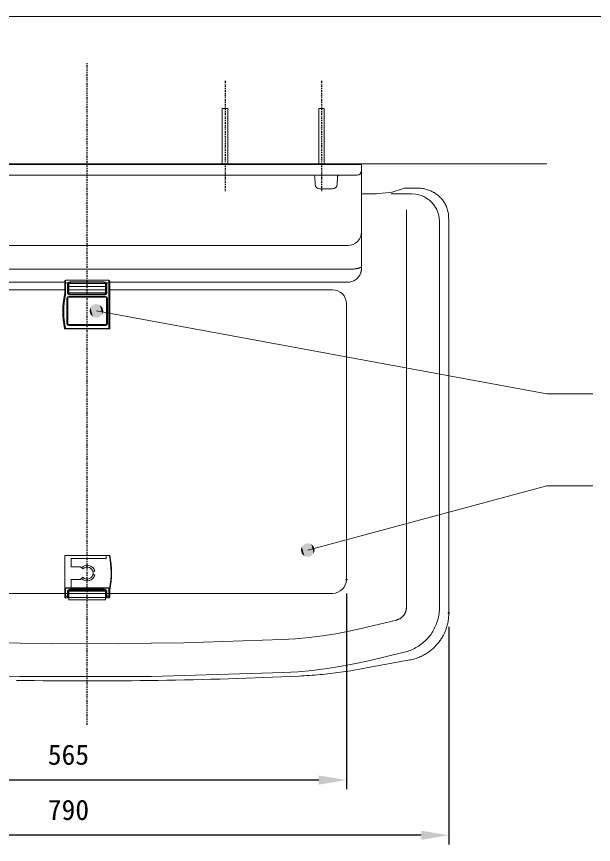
# Model space of a CAD drawing. Units: millimetres, scale not verified. Extents: x -203 to 203, y -143 to 143.
# Drawn here: x 15.3 to 78.1, y 48 to 138 of the extents above; entities that cross this region are included whole.
import ezdxf
from ezdxf.enums import TextEntityAlignment as Align

# ---------------------------------------------------------------- set-up
doc = ezdxf.new("R2010")
doc.units = ezdxf.units.MM
doc.header["$LTSCALE"] = 0.5
doc.header["$PDMODE"] = 32
doc.header["$PDSIZE"] = 0.1
doc.linetypes.add('USER2', pattern=[0.629921, 0.393701, -0.07874, 0.07874, -0.07874])
for name, color, linetype, lineweight in [('0-1_DIMENSION_LINES$02_DIMENSI', 7, 'Continuous', 25), ('0-4_図面_FORMAT$01_WAKU$OUT_LINE', 6, 'Continuous', 18), ('0-8_DIMENSION_LINES$03_LINES', 7, 'Continuous', 18), ('0-A_DIMENSION_LINES$04_SUB_LIN', 4, 'Continuous', 18), ('0-B_DIMENSION_LINES$01_CENTER_', 7, 'USER2', 25)]:
    doc.layers.add(name, color=color, linetype=linetype, lineweight=lineweight)
doc.layers.add('0-2_DEFPOINTS', color=7, linetype='Continuous')
doc.styles.add('ＭＳ ゴシック', font='')
doc.styles.get('ＭＳ ゴシック').set_extended_font_data('MS Gothic')

# ---------------------------------------------------------------- blocks, each defined once
blk = doc.blocks.new('D4')
at = {"layer": '0-1_DIMENSION_LINES$02_DIMENSI'}
for p, q in [((3664.688, 2103.294), (3664.688, 2056)), ((3658.689, 2058), (3513.317, 2058))]:
    blk.add_line(p, q, dxfattribs=at)
blk.add_solid([(3658.689, 2057), (3658.689, 2059), (3664.688, 2058)], dxfattribs=at)
at = {"layer": '0-2_DEFPOINTS'}
blk.add_point((3664.688, 2106.294), dxfattribs=at)
at = {"layer": '0-1_DIMENSION_LINES$02_DIMENSI', "style": 'ＭＳ ゴシック'}
blk.add_text('790', height=4.399, dxfattribs=at).set_placement((3577.432, 2060), align=Align.BOTTOM_LEFT)
blk = doc.blocks.new('D5')
at = {"layer": '0-1_DIMENSION_LINES$02_DIMENSI'}
for p, q in [((3529.6, 2110.592), (3529.6, 2068)), ((3642.4, 2110.592), (3642.4, 2068)), ((3636.401, 2070), (3535.6, 2070))]:
    blk.add_line(p, q, dxfattribs=at)
for points in [[(3535.6, 2071), (3535.6, 2069), (3529.6, 2070)], [(3636.401, 2069), (3636.401, 2071), (3642.4, 2070)]]:
    blk.add_solid(points, dxfattribs=at)
at = {"layer": '0-2_DEFPOINTS'}
for p in [(3529.6, 2113.592), (3642.4, 2113.592), (3529.6, 2070)]:
    blk.add_point(p, dxfattribs=at)
at = {"layer": '0-1_DIMENSION_LINES$02_DIMENSI', "style": 'ＭＳ ゴシック'}
blk.add_text('565', height=4.399, dxfattribs=at).set_placement((3577.429, 2072), align=Align.BOTTOM_LEFT)
blk = doc.blocks.new('U63')
at = {"layer": '0-1_DIMENSION_LINES$02_DIMENSI', "color": 1}
for points in [[(3632.701, 2119.25), (3632.5, 2120), (3632.701, 2120.75)], [(3633.25, 2118.701), (3632.701, 2120.75), (3633.25, 2121.299)], [(3632.701, 2119.25), (3632.701, 2120.75), (3633.25, 2118.701)], [(3634, 2118.5), (3633.25, 2121.299), (3634, 2121.5)], [(3633.25, 2118.701), (3633.25, 2121.299), (3634, 2118.5)], [(3634, 2118.5), (3634, 2121.5), (3634.75, 2118.701)], [(3634.75, 2118.701), (3634, 2121.5), (3634.75, 2121.299)], [(3634.75, 2118.701), (3634.75, 2121.299), (3635.299, 2119.25)], [(3635.299, 2119.25), (3634.75, 2121.299), (3635.299, 2120.75)], [(3635.299, 2119.25), (3635.299, 2120.75), (3635.5, 2120)]]:
    blk.add_solid(points, dxfattribs=at)
blk = doc.blocks.new('U64')
at = {"layer": '0-1_DIMENSION_LINES$02_DIMENSI', "color": 1}
for points in [[(3586.701, 2171.25), (3586.5, 2172), (3586.701, 2172.75)], [(3587.25, 2170.701), (3586.701, 2172.75), (3587.25, 2173.299)], [(3586.701, 2171.25), (3586.701, 2172.75), (3587.25, 2170.701)], [(3588, 2170.5), (3587.25, 2173.299), (3588, 2173.5)], [(3587.25, 2170.701), (3587.25, 2173.299), (3588, 2170.5)], [(3588, 2170.5), (3588, 2173.5), (3588.75, 2170.701)], [(3588.75, 2170.701), (3588, 2173.5), (3588.75, 2173.299)], [(3588.75, 2170.701), (3588.75, 2173.299), (3589.299, 2171.25)], [(3589.299, 2171.25), (3588.75, 2173.299), (3589.299, 2172.75)], [(3589.299, 2171.25), (3589.299, 2172.75), (3589.5, 2172)]]:
    blk.add_solid(points, dxfattribs=at)

msp = doc.modelspace()

# ---------------------------------------------------------------- linework, layer by layer
at = {"layer": '0-1_DIMENSION_LINES$02_DIMENSI', "color": 1, "lineweight": 18}
for points in [[(24, 106), (73, 97), (78, 97)], [(47, 80), (73, 87), (78, 87)]]:
    msp.add_lwpolyline(points, dxfattribs=at)
at = {"layer": '0-4_図面_FORMAT$01_WAKU$OUT_LINE'}
msp.add_line((198, 138), (-198, 138), dxfattribs=at)
at = {"layer": '0-8_DIMENSION_LINES$03_LINES'}
for p, q in [((-27, 122), (73, 122)), ((-6.8571, 121.92), (52.8571, 121.92)), ((23, 121.92), (22.6147, 121.92)), ((52.8452, 111.0074), (52.8571, 121.92)), ((52.3565, 120.77), (-6.3571, 120.77)), ((51.3452, 120.77), (-5.3571, 120.77)), ((48.2952, 120.77), (-2.3072, 120.77)), ((48.994, 120.77), (47.5542, 120.77)), ((50.4338, 120.77), (49.8202, 120.77)), ((47.754, 120.5805), (47.7978, 119.7438)), ((50.2341, 120.5805), (50.1903, 119.7438)), ((48.2971, 119.27), (48.994, 119.27)), ((48.2971, 119.27), (48.994, 119.27)), ((48.994, 119.27), (49.6909, 119.27)), ((48.994, 119.27), (49.6909, 119.27)), ((58.9356, 119.3487), (57.7113, 119.3487)), ((52.8452, 111.0074), (52.8452, 116.6372)), ((62.3202, 116.2179), (62.3084, 116.405)), ((-5.3571, 113.1), (51.3452, 113.1)), ((-5.3571, 113.1), (51.3452, 113.1)), ((-5.3571, 113.1), (51.3452, 113.1)), ((52.8452, 110.6335), (52.8452, 111.0074)), ((52.8452, 110.8357), (52.8452, 111.0074)), ((52.8452, 110.6335), (52.8452, 110.8357)), ((52.8452, 110.6335), (52.8452, 110.8357)), ((52.8452, 110.6335), (52.8433, 110.5468)), ((52.8434, 110.5473), (52.8452, 110.6335)), ((-5.3571, 109.12), (20.55, 109.12)), ((20.55, 109.0368), (20.55, 109.2323)), ((20.55, 107.8845), (20.55, 109.0368)), ((25.35, 109.3323), (20.65, 109.3323)), ((24.85, 109.0147), (21.15, 109.0147)), ((25.45, 109.2323), (25.45, 109.0368)), ((25.45, 109.12), (51.3452, 109.12)), ((25.45, 109.0368), (25.45, 104.1023)), ((20.55, 108.2962), (-3.6999, 108.2962)), ((20.95, 108.8124), (20.95, 108.7041)), ((20.95, 108.6727), (20.95, 108.7041)), ((20.95, 108.6727), (20.95, 108.1823)), ((20.95, 108.1736), (20.95, 108.0323)), ((25.05, 108.7041), (25.05, 108.8124)), ((25.05, 108.7041), (25.05, 108.6727)), ((25.05, 108.6727), (25.05, 108.1823)), ((25.05, 108.0323), (25.05, 108.1736)), ((49.7001, 108.2962), (25.45, 108.2962)), ((20.5395, 107.7826), (20.55, 107.8845)), ((21.15, 107.8323), (24.85, 107.8323)), ((51.2001, 76.7962), (51.2001, 106.7962)), ((20.6416, 104.0523), (20.5905, 104.0523)), ((25.35, 104.0523), (20.6416, 104.0523)), ((25.4, 104.0523), (25.35, 104.0523)), ((20.5501, 75.8462), (20.5501, 79.3962)), ((20.5501, 79.3962), (25.0501, 79.3962)), ((25.3989, 79.3962), (25.0501, 79.3962)), ((25.3989, 79.3962), (25.4501, 79.3962)), ((20.5501, 74.9962), (20.5501, 75.8462)), ((24.8501, 75.6462), (21.1501, 75.6462)), ((25.4501, 75.8462), (25.4501, 74.9962)), ((49.7001, 75.2962), (-3.6999, 75.2962)), ((20.5501, 74.8962), (20.5501, 74.9962)), ((20.8586, 74.7962), (20.6501, 74.7962)), ((20.9501, 75.4462), (20.9501, 74.9962)), ((20.9501, 74.9962), (20.9501, 74.9096)), ((21.0001, 75.2962), (21.0001, 75.5462)), ((25.0001, 75.5462), (21.0001, 75.5462)), ((21.0001, 74.8547), (21.0001, 75.2962)), ((21.0001, 74.6047), (21.0001, 74.8547)), ((25.0001, 75.2962), (25.0001, 75.5462)), ((25.0001, 74.8547), (25.0001, 75.2962)), ((25.0001, 74.6047), (25.0001, 74.8547)), ((25.3501, 74.7962), (25.1415, 74.7962)), ((25.4501, 74.9962), (25.4501, 74.8962)), ((21.0001, 74.6047), (25.0001, 74.6047)), ((52.7946, 67.0765), (58.0998, 68.0516))]:
    msp.add_line(p, q, dxfattribs=at)
for points in [[(57.185, 119.228), (56.2957, 118.9377), (56.2726, 118.9296), (56.2299, 118.9118), (56.1479, 118.8943), (55.8697, 118.8619), (54.7129, 118.7607), (54.4697, 118.7429)], [(53.3858, 118.7133), (53.1562, 118.7133), (52.9562, 118.7133), (52.9381, 118.7128), (52.92, 118.7124), (52.9019, 118.7118)], [(54.0196, 118.7227), (54.0134, 118.7226), (53.9409, 118.7205), (53.8653, 118.7187), (53.7898, 118.7172)], [(25.0501, 74.9096), (25.0501, 74.9962), (25.0501, 75.4462)]]:
    msp.add_lwpolyline(points, dxfattribs=at)
for centre, radius, start, end in [((47.5542, 120.57), 0.2, 3, 90), ((50.433, 120.5696), 0.1993, 162.31705, 176.8745), ((50.4373, 120.5684), 0.2037, 148.14258, 162.35909), ((50.4329, 120.5713), 0.1984, 133.5633, 148.18343), ((50.4325, 120.5711), 0.1983, 118.82007, 133.44162), ((50.4351, 120.5666), 0.2035, 104.6354, 118.86111), ((50.4341, 120.571), 0.1989, 90.10196, 104.67733), ((52.3565, 121.27), 0.5, 270, 0), ((48.2971, 119.77), 0.5, 183, 270), ((49.6909, 119.77), 0.5, 270, 357), ((57.7114, 118.1409), 1.2078, 92.78616, 115.83457), ((57.7113, 118.143), 1.2058, 90.00021, 92.78621), ((58.9339, 115.7979), 3.5508, 81.89003, 89.97332), ((58.9272, 115.7475), 3.6016, 73.93846, 81.89796), ((58.93, 115.7551), 3.5936, 65.96705, 73.94733), ((58.8926, 115.6713), 3.6854, 63.93044, 65.96683), ((58.9688, 115.8271), 3.5119, 61.78758, 63.93071), ((59.0456, 115.9702), 3.3495, 59.53427, 61.78779), ((59.0157, 115.9207), 3.4073, 51.39273, 59.52341), ((52.9509, 117.7467), 0.9664, 92.90817, 95.77945), ((53.3837, 138.8651), 20.1518, 270.00606, 270.38615), ((53.3743, 140.2613), 21.5481, 270.38615, 270.74557), ((53.3534, 141.865), 23.1519, 270.74557, 271.08009), ((53.508, 135.6079), 16.8929, 271.7357, 272.24505), ((53.5905, 133.5021), 14.7855, 272.24504, 272.82698), ((53.6715, 131.8629), 13.1443, 272.82698, 273.48158), ((59.082, 116.0036), 3.3012, 42.98777, 51.39273), ((59.209, 116.1188), 3.1298, 34.13481, 43.03057), ((59.2617, 116.1546), 3.0661, 29.61943, 34.13481), ((59.2967, 116.1744), 3.0258, 25.04243, 29.62081), ((59.3594, 116.203), 2.9569, 20.3624, 25.05418), ((59.3779, 116.2099), 2.9372, 14.84822, 20.3624), ((59.3847, 116.2115), 2.9302, 9.32367, 14.85118), ((59.413, 116.2161), 2.9015, 3.73328, 9.32448), ((51.9101, 115.5832), 10.4294, 2.10883, 3.4888), ((50.0662, 115.5154), 12.2745, 0.94011, 2.10831), ((46.8491, 115.4674), 15.492, 0.00006, 0.92272), ((296543.8759, 115.7822), 296481.5348, 180.00006, 180.00824), ((51.3452, 114.6), 1.5, 270, 0), ((51.3452, 110.62), 1.5, 270, 339.51517), ((51.3452, 110.62), 1.5, 270, 339.51517), ((51.3465, 110.6192), 1.4985, 339.52579, 345.40827), ((51.3455, 110.6199), 1.4997, 339.51637, 342.26213), ((51.3438, 110.6204), 1.5014, 342.26174, 345.00432), ((51.3454, 110.62), 1.4997, 345.00393, 347.74957), ((51.339, 110.6213), 1.5062, 345.40466, 351.25647), ((51.3473, 110.6195), 1.4979, 347.75252, 350.88832), ((51.3425, 110.6203), 1.5027, 350.88774, 354.0135), ((51.3461, 110.6203), 1.4991, 351.25286, 357.13292), ((51.3421, 110.6203), 1.503, 354.01292, 357.13791), ((20.65, 109.2323), 0.1, 90, 180), ((21.1528, 108.8149), 0.2028, 132.66998, 180.68653), ((21.1465, 108.8199), 0.1948, 88.96766, 132.31498), ((24.8529, 108.8182), 0.1965, 47.88322, 90.83331), ((24.8459, 108.8143), 0.2041, 359.47261, 47.17278), ((25.35, 109.2323), 0.1, 0, 90), ((21.1502, 108.0325), 0.2002, 180.06201, 269.93842), ((24.8498, 108.0325), 0.2002, 270.06246, 359.93712), ((49.7001, 106.7962), 1.5, 0, 90), ((29.3987, 105.9423), 9.0483, 168.26506, 191.79944), ((20.5905, 104.1023), 0.05, 191.8233, 270), ((25.4, 104.1023), 0.05, 270, 0), ((16.761, 77.5212), 8.8891, 348.08898, 12.17706), ((49.7001, 76.7962), 1.5, 270, 0), ((21.1501, 75.4462), 0.2, 90, 180), ((24.8501, 75.4462), 0.2, 0, 90), ((20.6501, 74.8962), 0.1, 180, 270), ((20.8557, 74.8934), 0.0973, 271.7352, 1.63797), ((25.1444, 74.8934), 0.0973, 178.36305, 268.26379), ((25.3501, 74.8962), 0.1, 270, 0), ((57.1533, 73.1537), 5.1909, 354.03035, 359.92666), ((57.1352, 73.1534), 5.2088, 342.30726, 348.18121), ((57.1203, 73.1569), 5.224, 348.17765, 354.0332), ((57.1722, 73.1437), 5.1705, 334.32594, 338.30518), ((57.1916, 73.1361), 5.1497, 338.30423, 342.30066), ((57.1504, 73.1549), 5.195, 320.61616, 325.48725), ((57.1414, 73.1613), 5.2061, 325.48514, 330.34583), ((57.172, 73.1437), 5.1707, 330.34753, 334.32697), ((57.1684, 73.1437), 5.1741, 310.29406, 315.69256), ((57.2004, 73.1125), 5.1295, 315.69256, 320.6281), ((57.1666, 73.1406), 5.1729, 293.15099, 299.53302), ((57.1717, 73.1317), 5.1626, 299.53302, 304.94312), ((57.1503, 73.1646), 5.2018, 304.92841, 310.29691), ((57.154, 73.1639), 5.1991, 280.48158, 286.83122), ((57.1498, 73.1789), 5.2146, 286.82724, 293.1554), ((43.7451, 116.3383), 50.0861, 275.23572, 277.82248), ((43.7438, 116.35), 50.0978, 277.82216, 280.40834), ((23.0015, 566.3127), 500.5382, 269.11987, 270.88013), ((23.0041, 566.2027), 500.4281, 270.88003, 272.64067), ((43.7603, 116.1694), 49.9165, 272.64044, 275.23604)]:
    msp.add_arc(centre, radius, start, end, dxfattribs=at)
at = {"layer": '0-A_DIMENSION_LINES$04_SUB_LIN'}
for p, q in [((37.7015, 122), (37.7015, 128)), ((48.2, 122), (48.2, 128)), ((-5.3571, 110.5238), (51.3452, 110.5238)), ((20.65, 109.3323), (20.65, 109.039)), ((20.65, 109.039), (20.65, 107.8862)), ((20.65, 109.039), (20.948, 109.039)), ((21, 108.9483), (21, 108.662)), ((24.8964, 108.9823), (21.1036, 108.9823)), ((21.15, 109.1536), (24.85, 109.1536)), ((21.15, 109.0147), (21.15, 109.1536)), ((21.15, 109.0147), (21.15, 108.9823)), ((24.85, 109.0147), (24.85, 109.1536)), ((24.85, 108.9823), (24.85, 109.0147)), ((25, 108.9454), (25, 108.662)), ((25.052, 109.039), (25.35, 109.039)), ((25.35, 109.039), (25.35, 109.3323)), ((25.35, 104.1022), (25.35, 109.039)), ((20.85, 108.7062), (20.85, 108.8146)), ((20.8505, 108.6748), (20.85, 108.7062)), ((20.85, 108.1841), (20.8505, 108.6748)), ((20.85, 108.1754), (20.85, 108.1841)), ((20.85, 108.0341), (20.85, 108.1754)), ((21, 108.7227), (20.95, 108.7227)), ((21, 108.6727), (20.95, 108.6727)), ((20.95, 108.1736), (20.95, 108.1823)), ((20.95, 108.1823), (21, 108.1823)), ((21, 108.1323), (20.95, 108.1323)), ((20.9547, 108.7793), (21, 108.7612)), ((21, 108.662), (21, 108.2962)), ((25, 108.662), (21, 108.662)), ((21, 108.2962), (21, 107.9823)), ((25, 108.2962), (21, 108.2962)), ((25, 108.7612), (25.0453, 108.7793)), ((25.05, 108.7227), (25, 108.7227)), ((25.05, 108.6727), (25, 108.6727)), ((25, 108.662), (25, 108.2962)), ((25, 108.1823), (25.05, 108.1823)), ((25.05, 108.1323), (25, 108.1323)), ((25.05, 108.1823), (25.05, 108.1736)), ((25.15, 108.7062), (25.1495, 108.6748)), ((25.1495, 108.6748), (25.15, 108.1841)), ((25.15, 108.8146), (25.15, 108.7062)), ((25.15, 108.1841), (25.15, 108.1754)), ((25.15, 108.1754), (25.15, 108.0341)), ((20.65, 107.8862), (20.6374, 107.7638)), ((20.8, 104.6323), (20.8, 107.3823)), ((20.9, 107.3823), (20.8, 107.3823)), ((21, 107.5823), (25, 107.5823)), ((21, 107.4823), (21, 107.5823)), ((25, 107.4823), (21, 107.4823)), ((21.15, 107.7339), (21.15, 107.8323)), ((24.85, 107.7339), (21.15, 107.7339)), ((24.85, 107.7339), (24.85, 107.8323)), ((25, 107.4823), (25, 107.5823)), ((25.1, 104.6323), (25.1, 107.3823)), ((25.2, 107.3823), (25.1, 107.3823)), ((25.2, 107.3823), (25.2, 104.6323)), ((21, 104.4323), (21, 104.5323)), ((21, 104.5323), (25, 104.5323)), ((25, 104.4323), (21, 104.4323)), ((25, 104.4323), (25, 104.5323)), ((25.2, 104.6323), (25.1, 104.6323)), ((20.5416, 104.0921), (20.6416, 104.1022)), ((20.6416, 104.0523), (20.6416, 104.1022)), ((20.6416, 104.1022), (25.35, 104.1022)), ((25.35, 104.1022), (25.45, 104.1023)), ((25.35, 104.0523), (25.35, 104.1022)), ((25.0501, 79.3962), (25.0501, 79.0962)), ((21.2501, 79.0962), (21.2501, 78.1962)), ((25.0501, 79.0962), (21.2501, 79.0962)), ((21.2501, 78.1962), (22.281, 78.1962)), ((22.281, 78.1962), (22.531, 77.9462)), ((23.6185, 77.6962), (23.8262, 77.6962)), ((21.2501, 76.7962), (21.2501, 75.8962)), ((22.281, 76.7962), (21.2501, 76.7962)), ((22.531, 77.0462), (22.281, 76.7962)), ((23.8262, 77.2962), (23.6185, 77.2962)), ((20.6501, 75.8462), (20.5501, 75.8462)), ((20.6001, 75.8962), (20.6501, 75.8962)), ((20.6501, 75.8462), (20.6501, 75.8962)), ((20.6501, 75.8962), (25.3501, 75.8962)), ((20.6501, 75.8462), (20.6501, 74.9962)), ((21.1501, 75.7462), (21.1501, 75.6462)), ((21.1501, 75.7462), (24.8501, 75.7462)), ((24.8501, 75.7462), (24.8501, 75.6462)), ((25.3501, 75.8462), (25.3501, 75.8962)), ((25.3501, 75.8962), (25.4001, 75.8962)), ((25.4501, 75.8462), (25.3501, 75.8462)), ((25.4587, 75.6866), (25.4501, 75.6884)), ((20.6501, 74.9962), (20.5501, 74.9962)), ((20.6501, 74.9962), (20.6501, 74.7962)), ((20.8501, 75.4462), (20.9501, 75.4462)), ((20.9501, 74.9962), (20.8501, 74.9962)), ((20.8501, 74.823), (20.8501, 74.9962)), ((20.9501, 74.9096), (20.9529, 74.8962)), ((25.0001, 75.2962), (21.0001, 75.2962)), ((25.0001, 74.8547), (21.0001, 74.8547)), ((25.0472, 74.8962), (25.0501, 74.9096)), ((25.1501, 75.4462), (25.0501, 75.4462)), ((25.1501, 74.9962), (25.0501, 74.9962)), ((25.1501, 74.9962), (25.1501, 74.823)), ((25.4501, 74.9962), (25.3501, 74.9962)), ((25.3501, 74.7962), (25.3501, 74.9962))]:
    msp.add_line(p, q, dxfattribs=at)
for points in [[(37.7015, 128), (38.3015, 128), (38.3015, 122)], [(48.2, 128), (48.8, 128), (48.8, 122)], [(59.3227, 118.551), (59.0722, 118.627), (58.7348, 118.6925), (58.327, 118.7198), (56.0592, 118.7198)], [(59.4734, 69.8728), (59.6046, 69.9828), (59.7319, 70.0972), (59.8553, 70.2159), (59.9745, 70.3387), (60.0894, 70.4656), (60.1999, 70.5963), (60.3059, 70.7307), (60.4072, 70.8687), (60.5038, 71.0101), (60.5954, 71.1546), (60.682, 71.3023), (60.7636, 71.4528), (60.8399, 71.606), (60.9109, 71.7617), (60.9766, 71.9198), (61.0368, 72.0801), (61.0915, 72.2423), (61.1406, 72.4062), (61.1841, 72.5718), (61.2219, 72.7388), (61.2539, 72.9069), (61.2802, 73.0761), (61.3007, 73.246), (61.3153, 73.4166), (61.3241, 73.5875), (61.327, 73.7587), (61.327, 115.7198), (61.2998, 116.1276), (61.2343, 116.4649), (61.1583, 116.7154), (61.0331, 117.0177), (60.9097, 117.2486), (60.7279, 117.5207), (60.5618, 117.7231), (60.3304, 117.9545), (60.128, 118.1206), (59.8559, 118.3024), (59.625, 118.4258), (59.3227, 118.551)], [(57.3805, 72.8366), (57.4114, 72.8732), (57.4411, 72.9109), (57.4695, 72.9495), (57.4965, 72.9891), (57.5222, 73.0295), (57.5464, 73.0709), (57.5693, 73.113), (57.5906, 73.1559), (57.6105, 73.1995), (57.6289, 73.2438), (57.6458, 73.2887), (57.6611, 73.3341), (57.6748, 73.38), (57.687, 73.4264), (57.6976, 73.4731), (57.7066, 73.5202), (57.7139, 73.5675), (57.7196, 73.6151), (57.7237, 73.6629), (57.7262, 73.7108), (57.727, 73.7587), (57.727, 117)], [(52.4718, 110.6298), (52.5123, 110.6398), (52.5525, 110.6506), (52.5924, 110.6624), (52.6287, 110.6742), (52.6646, 110.6872), (52.6998, 110.7018), (52.7219, 110.7119), (52.7434, 110.7228), (52.7645, 110.7348), (52.7807, 110.7453), (52.7962, 110.7567), (52.8108, 110.7694)], [(25, 108.2962), (25, 107.9823), (21, 107.9823)], [(20.9, 107.3823), (20.9, 104.6323), (20.8, 104.6323)], [(25.1501, 75.4462), (25.1501, 74.9962), (25.3501, 74.9962), (25.3501, 75.8462), (20.6501, 75.8462)], [(20.6501, 74.9962), (20.8501, 74.9962), (20.8501, 75.4462)], [(25.3077, 74.7962), (25.3135, 74.7905), (25.3135, 74.7962)], [(12.1345, 69.935), (22.827, 69.8198), (33.5196, 69.935), (44.2046, 70.2807), (45.674, 70.3678), (47.1399, 70.5019), (48.6007, 70.6829), (50.0549, 70.9107), (51.5011, 71.185), (52.9378, 71.5055), (56.6538, 72.3973), (56.7002, 72.4093), (56.7461, 72.4229), (56.7916, 72.438), (56.8365, 72.4547), (56.8809, 72.4729), (56.9246, 72.4926), (56.9676, 72.5138), (57.0098, 72.5365), (57.0512, 72.5605), (57.0918, 72.586), (57.1315, 72.6129), (57.1703, 72.6411), (57.208, 72.6706), (57.2448, 72.7014), (57.2804, 72.7335), (57.3149, 72.7667), (57.3483, 72.8011), (57.3805, 72.8366)], [(1.2942, 66.6841), (15.6474, 66.2714), (30.0066, 66.2714), (44.3598, 66.6841), (45.9445, 66.7779), (47.5253, 66.9226), (49.1007, 67.1178), (50.669, 67.3634), (52.2286, 67.6592), (53.7779, 68.0049), (57.4939, 68.8967), (57.6596, 68.9395), (57.8238, 68.988), (57.9862, 69.042), (58.1467, 69.1016), (58.3051, 69.1666), (58.4611, 69.237), (58.6146, 69.3127), (58.7655, 69.3936), (58.9135, 69.4796), (59.0584, 69.5707), (59.2002, 69.6666), (59.3386, 69.7674), (59.4734, 69.8728)]]:
    msp.add_lwpolyline(points, dxfattribs=at)
for centre, radius, start, end in [((52.7127, 110.8742), 0.1436, 313.09512, 323.33132), ((52.7508, 110.8461), 0.0962, 323.20782, 338.39066), ((52.7744, 110.8366), 0.0708, 338.5134, 359.25537), ((51.347, 117.773), 7.2492, 269.98575, 271.61719), ((51.3654, 117.1204), 6.5964, 271.61693, 273.41005), ((51.3985, 116.5655), 6.0404, 273.40987, 275.36778), ((51.4687, 115.8195), 5.2912, 275.36666, 276.50756), ((51.5508, 115.0999), 4.5669, 276.50748, 277.82933), ((51.626, 114.5529), 4.0147, 277.8293, 279.33292), ((51.7263, 113.9438), 3.3974, 279.33052, 280.44668), ((51.8245, 113.411), 2.8557, 280.44657, 281.77455), ((51.9051, 113.0245), 2.4608, 281.77449, 283.31546), ((20.625, 107.9232), 1.1161, 88.71645, 93.85293), ((21.1487, 108.8178), 0.2987, 132.21081, 180.61693), ((21.1597, 108.9011), 0.2527, 92.21022, 146.92415), ((19.3451, 107.5333), 2.1992, 40.58224, 43.20941), ((24.8403, 108.9012), 0.2526, 33.0657, 87.79921), ((26.6618, 107.5272), 2.2084, 136.79607, 139.41228), ((24.8495, 108.817), 0.3005, 359.53286, 47.63939), ((25.375, 107.9232), 1.1161, 86.14697, 91.28357), ((20.875, 107.6393), 1.1755, 86.34094, 91.21768), ((20.875, 107.5013), 1.2052, 86.43177, 91.18829), ((20.8744, 106.7747), 1.4096, 86.92718, 90.99316), ((20.875, 106.794), 1.3816, 86.88763, 91.03626), ((20.875, 106.5967), 1.4376, 87.00852, 90.99559), ((21.1504, 108.0343), 0.3004, 180.04777, 269.92378), ((20.8688, 107.1537), 1.5212, 86.93927, 90.68662), ((21.15, 108.7361), 0.2, 138.59038, 180), ((24.8496, 108.0343), 0.3004, 270.07677, 359.95226), ((24.8547, 108.7396), 0.1953, 0.0699, 41.925), ((25.125, 107.6394), 1.1754, 88.78219, 93.65926), ((25.125, 107.5014), 1.2051, 88.81158, 93.56843), ((25.1312, 107.1538), 1.5211, 89.31329, 93.06089), ((25.1256, 106.7749), 1.4094, 89.00653, 93.07312), ((25.125, 106.7942), 1.3815, 88.96363, 93.11255), ((25.125, 106.5968), 1.4374, 89.0043, 92.99164), ((29.4081, 105.943), 8.9577, 168.27194, 191.85892), ((20.2904, 106.219), 1.5834, 77.34081, 80.94869), ((20.625, 106.3856), 1.5008, 89.04578, 92.86475), ((21, 107.3823), 0.2, 90, 180), ((21, 107.3823), 0.1, 90, 180), ((25, 107.3823), 0.2, 0, 90), ((25, 107.3823), 0.1, 0, 90), ((21, 104.6323), 0.2, 180, 203.57818), ((21, 104.6323), 0.2, 203.57818, 270), ((21, 104.6323), 0.1, 180, 270), ((25, 104.6323), 0.1, 270, 0), ((25, 104.6323), 0.2, 270, 336.42182), ((25, 104.6323), 0.2, 336.42182, 0), ((16.761, 77.5212), 8.8391, 349.22956, 12.247), ((23.0001, 77.4962), 0.85, 13.60896, 135.90763), ((23.0001, 77.4962), 0.65, 223.81306, 136.18694), ((23.0001, 77.4962), 0.85, 224.09237, 346.39104), ((20.6001, 75.8462), 0.05, 90, 180), ((21.1501, 75.4462), 0.3, 90, 180), ((24.8501, 75.4462), 0.3, 0, 90), ((25.4001, 75.8462), 0.05, 0, 90), ((25.8501, 75.604), 0.4, 168.08898, 180), ((20.8711, 74.815), 0.0225, 159.06755, 236.44353), ((20.8563, 74.9168), 0.094, 266.18762, 355.59822), ((25.1438, 74.9168), 0.094, 184.39994, 273.81252), ((25.1291, 74.815), 0.0225, 303.55647, 20.93245)]:
    msp.add_arc(centre, radius, start, end, dxfattribs=at)
at = {"layer": '0-B_DIMENSION_LINES$01_CENTER_'}
for p, q in [((23, 61), (23, 133)), ((38.0015, 131), (38.0015, 119)), ((48.5, 131), (48.5, 119))]:
    msp.add_line(p, q, dxfattribs=at)

# ---------------------------------------------------------------- block references
at = {"layer": '0-1_DIMENSION_LINES$02_DIMENSI', "xscale": 0.5, "yscale": 0.5}
for name in ['U64', 'U63', 'D5', 'D4']:
    msp.add_blockref(name, (-1770, -980), dxfattribs=at)

doc.saveas('drawing.dxf')
